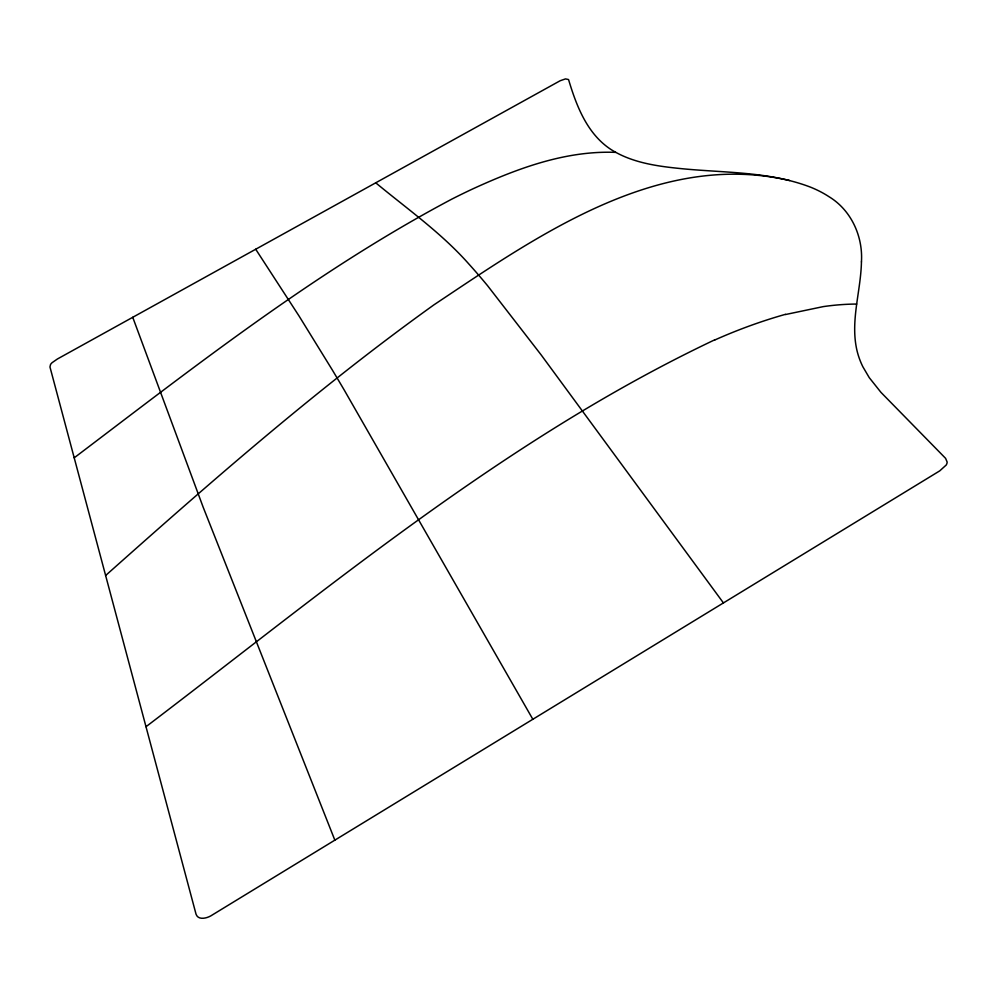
<?xml version="1.0" encoding="UTF-8"?>
<svg xmlns="http://www.w3.org/2000/svg" width="997" height="997" viewBox="0 0 997 997"><rect width="100%" height="100%" fill="white"/><g stroke="black" fill="none" stroke-linecap="round" stroke-linejoin="round"><path stroke-width="1.5" d="M105.632 575.493C211.601 481.152 318.579 387.447 434.056 304.758C537.557 235.84 658.356 150.036 789.649 180.519M145.998 726.713C328.387 588.08 506.626 438.344 714.986 339.703M74.214 457.81C195.773 365.712 316.622 270.723 451.84 199.113A622.016 504.17 -48.6 0 1 473.039 188.782C517.73 168.319 565.773 150.422 615.697 152.367M785.499 314.529L823.198 306.627A296.146 237.336 -54.3 0 1 856.685 304.048M375.732 182.812C407.524 209.146 441.646 233.136 469.089 264.267A1033.852 90.316 61.6 0 1 487.57 285.69L541.109 354.845L723.423 602.923M255.706 249.238L299.063 316.037L331.939 369.351A1841.982 41.014 62.7 0 1 344.277 390.114L532.834 719.273M334.842 840.147L203.189 507.261L132.738 317.295M715.036 339.877A513.953 399.298 -50.7 0 1 785.486 314.329M861.445 261.887C860.835 291.274 850.229 320.585 856.847 349.947A378.673 169.577 -14.6 0 0 862.879 366.796L869.234 377.626L880.949 392.357L945.592 458.346L947.15 462.072A17.024 8.761 -17.9 0 1 946.253 464.988L939.772 470.846L212.162 915.047C207.825 918.075 198.341 920.854 196.048 914.212L49.962 366.983L50.56 364.441A10.967 3.764 -27.7 0 1 52.106 362.671L57.402 358.995L560.152 80.745L565.511 78.9L568.552 79.548C576.44 105.844 587.183 134.109 611.298 149.7C632.621 163.122 658.257 166.374 682.82 168.792C725.554 172.892 769.883 171.571 810.561 187.174A316.46 134.769 -23.1 0 1 828.906 196.646C851.176 210.093 863.066 236.301 861.445 261.887"/></g></svg>
